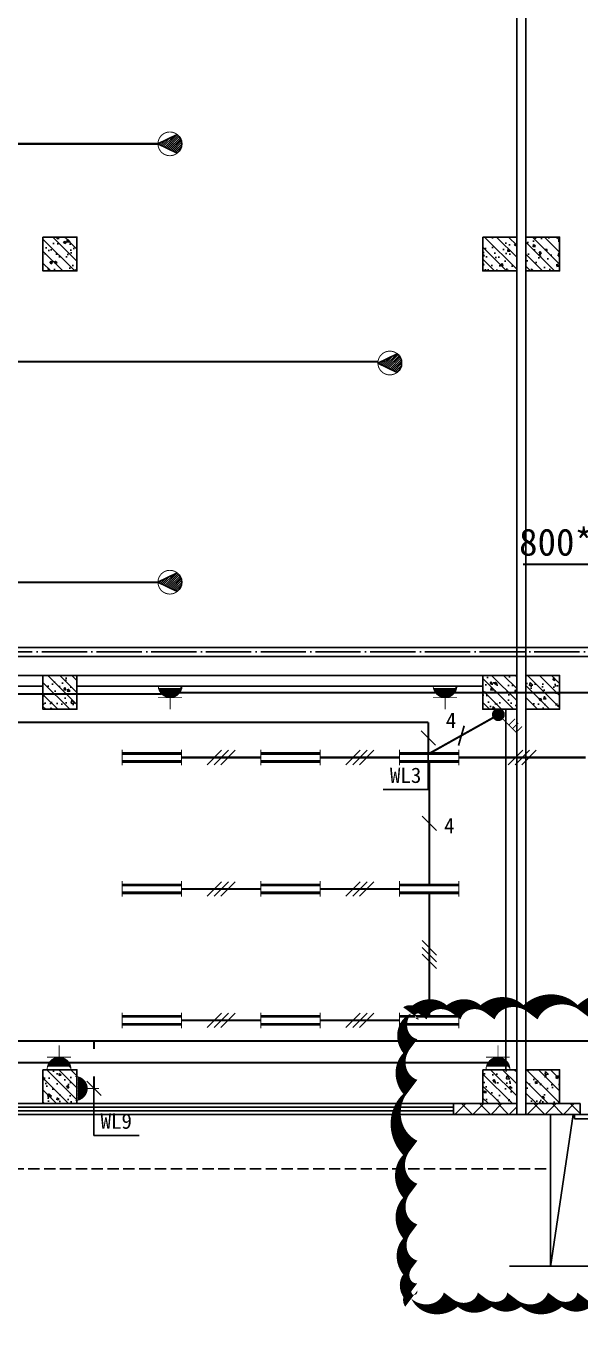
# Model space of a CAD drawing. Header units: millimetres. Extents: x -633009578 to 5705885, y -633235091 to 2571734.
# Drawn here: x 2833770 to 2846020, y 2055357 to 2084081 of the extents above; entities that cross this region are included whole.
import ezdxf

# ---------------------------------------------------------------- set-up
doc = ezdxf.new("R2010")
doc.units = ezdxf.units.MM
doc.header["$LTSCALE"] = 1000
doc.header["$MEASUREMENT"] = 0
doc.linetypes.add('DASH', pattern=[0.35, 0.25, -0.1])
doc.linetypes.add('DOTE', pattern=[2.4200000000000004, 2, -0.2, 0.02, -0.2])
doc.layers.get('0').update_dxf_attribs({"color": 9})
for name, color, linetype in [('3T_WOOD', 21, 'Continuous'), ('A-COLUM(柱)', 255, 'Continuous'), ('A-DI-S(箭头)', 76, 'Continuous'), ('A-DOOR(门）', 4, 'Continuous'), ('A-F-AREA(计算)', 5, 'Continuous'), ('A-FLOR(看线)', 8, 'Continuous'), ('A-HATH(填充)', 8, 'Continuous'), ('A-ST-O(室外)', 54, 'Continuous'), ('A-STAR(楼梯)', 51, 'Continuous'), ('A-WALL(墙)', 255, 'Continuous'), ('A-WINDOW（窗）', 4, 'Continuous'), ('DIM_MODI', 6, 'Continuous'), ('WALL', 9, 'Continuous'), ('电-强电平面-标注', 3, 'Continuous'), ('电-强电平面-线缆', 3, 'Continuous'), ('电-桥架', 4, 'Continuous'), ('设备-插座', 3, 'Continuous'), ('设备-照明', 3, 'Continuous'), ('设备-箱柜', 3, 'Continuous')]:
    doc.layers.add(name, color=color, linetype=linetype)
doc.styles.add('ELEC-DIM', font='simhei.ttf')
doc.styles.add('IDQSTYLE', font='simhei.ttf', dxfattribs={"width": 0.707, "bigfont": 'hztxt.shx'})
pattern_1 = [(45, (-1310357.920547368, -13.22285339003429), (-200.0002033111466, 200.0002033111467), []), (135, (-1310357.920547368, -13.22285339003429), (-200.0002033111467, -200.0002033111466), [])]

# ---------------------------------------------------------------- blocks, each defined once
blk = doc.blocks.new('$DorLib2D$00000126')
at = {"color": 0, "linetype": 'Continuous'}
for p, q in [((-0.5319999999956053, 0.5), (-0.5319999999956053, 0.900000000000091)), ((0.5320000000047003, 0.900000000000091), (0.5320000000047003, 0.5000000000002274))]:
    blk.add_line(p, q, dxfattribs=at)
at = {"color": 0, "linetype": 'DASH'}
for p, q in [((-0.5319999999956053, 0.900000000000091), (0.5320000000047003, 0.900000000000091)), ((-0.5319999999956053, 0.5), (0.5320000000047003, 0.5000000000002274))]:
    blk.add_line(p, q, dxfattribs=at)
blk = doc.blocks.new('_FZH')
h = blk.add_hatch()
h.set_pattern_fill('钢筋混凝土', color=256, scale=0.1, style=0)
h.set_pattern_definition([(45, (0, 0), (-0.1767766952966369, 0.1767766952966369), []), (50, (0, 0), (0.7172601826007535, -0.06275213498259512), [0.07500000000000001, -0.8250000000000001]), (355, (0, 0), (-0.138751333613, 0.7521921337000119), [0.06, -0.66]), (100.4514, (0.05977168000000001, -0.00522934), (0.5785093817140216, 0.6894395420609536), [0.06374019, -0.701142112]), (46.1842, (0, 0.2), (1.067241048625645, -0.1655190143290181), [0.1125, -1.2375]), (96.6356, (0.088936745, 0.186206693), (0.9346627055487033, 0.9741178709004418), [0.095610288, -1.051713]), (351.1842, (0, 0.2), (0.9346619451336272, 0.9741186009253247), [0.09000000000000001, -0.9900000000000001]), (21, (0.1, 0.15), (0.5969070521184617, -0.4026188906653388), [0.07500000000000001, -0.8250000000000001]), (326, (0.1, 0.15), (0.2433153319215824, 0.7251500450468529), [0.06, -0.66]), (71.4514, (0.149742233, 0.116448394), (0.84022262858149, 0.3225304967099524), [0.06374019, -0.701142112]), (37.50000000000001, (0, 0), (0.01215985531729062, 0.3328938538313115), [0, -0.652, 0, -0.67, 0, -0.6625000000000001]), (7.499999999999999, (0, 0), (0.2630695374421486, 0.3944117118823603), [0, -0.382, 0, -0.637, 0, -0.2525]), (-32.5, (-0.223, 0), (0.533822436172409, -0.02255487173437976), [0, -0.25, 0, -0.78, 0, -1.035]), (-42.5, (-0.323, 0), (0.5831861693423862, 0.1001049823323177), [0, -0.325, 0, -0.518, 0, -0.735])])
h.paths.add_polyline_path([(-0.5, -0.5), (0.5, -0.5), (0.5, 0.5), (-0.5, 0.5)])
blk.add_lwpolyline([(-0.5, -0.5), (0.5, -0.5), (0.5, 0.5), (-0.5, 0.5)], close=True)
blk = doc.blocks.new('$TCHSYS$WIN2D')
for p, q in [((-0.5, 0.5), (0.5, 0.5)), ((-0.5, 0.5), (-0.4999999999999999, -0.5)), ((0.5, 0.1666666666666666), (-0.5, 0.1666666666666666)), ((0.5, -0.1666666666666667), (-0.5, -0.1666666666666667)), ((-0.4999999999999999, -0.5), (0.5, -0.5))]:
    blk.add_line(p, q)
blk = doc.blocks.new('9-29-1')
at = {"layer": 'A-HATH(填充)'}
h = blk.add_hatch(dxfattribs=at)
h.set_pattern_fill('多孔材料', color=256, scale=100, style=0)
h.set_pattern_definition(pattern_1)
h.paths.add_polyline_path([(1188740.598288357, 1382257.113137866), (1187340.59828859, 1382257.11313787), (1187340.59828859, 1382017.113137872), (1188740.598288357, 1382017.113137866)])
h = blk.add_hatch(dxfattribs=at)
h.set_pattern_fill('多孔材料', color=256, scale=100, style=0)
h.set_pattern_definition(pattern_1)
h.paths.add_polyline_path([(1188940.598288341, 1382017.113137866), (1190140.59828859, 1382017.113137871), (1190140.598288589, 1382257.113137868), (1188940.598288341, 1382257.113137866)])
at = {"layer": 'A-DI-S(箭头)'}
blk.add_lwpolyline([(1195569.291236554, 1378658.655568023), (1192357.091815336, 1378658.655568023), (1192166.007442346, 1378133.655568023), (1191980.864112603, 1379183.655568023), (1191794.591815336, 1378658.655568023), (1188582.392394118, 1378658.655568023)], dxfattribs=at)
at = {"layer": 'A-F-AREA(计算)'}
blk.add_lwpolyline([(1121700.598288358, 1518097.113137865), (1255980.598288358, 1518097.113137865), (1255980.598288358, 1382017.113137865), (1121700.598288358, 1382017.113137865)], close=True, dxfattribs=at)
at = {"layer": 'A-FLOR(看线)'}
for points in [[(1188740.598288339, 1449957.113138453), (1188740.598288339, 1383007.113137866)], [(1188940.598288341, 1383007.113137866), (1188940.598288341, 1449957.113138453)]]:
    blk.add_lwpolyline(points, dxfattribs=at)
at = {"layer": 'A-ST-O(室外)', "linetype": 'DASH'}
blk.add_lwpolyline([(1121940.598288341, 1380817.113137878), (1189490.598729082, 1380817.113137878)], dxfattribs=at)
at = {"layer": 'A-STAR(楼梯)'}
for points in [[(1189490.599526601, 1378643.966357321), (1189490.598288696, 1382017.113137865)], [(1189990.598288696, 1382017.113137875), (1189490.599526601, 1378643.966357321)]]:
    blk.add_lwpolyline(points, dxfattribs=at)
at = {"layer": 'A-WALL(墙)'}
for p, q in [((1178265.598287918, 1391732.113137919), (1173315.598288081, 1391732.113137871)), ((1187990.598288357, 1391732.113137866), (1179015.598288569, 1391732.113137847)), ((1173315.598288081, 1391492.113137821), (1178265.598287918, 1391492.113137871)), ((1187990.598288357, 1391492.113137866), (1179015.598288569, 1391492.113137899)), ((1188500.598288522, 1383007.113138146), (1188500.598288387, 1390982.113138146)), ((1188740.598288522, 1383007.113138146), (1188740.59828837, 1390982.113138146))]:
    blk.add_line(p, q, dxfattribs=at)
at = {"layer": 'DIM_MODI'}
blk.add_lwpolyline([(1191571.770748, 1384254.520483391, 0, 450, 0.5), (1190221.770748, 1384254.520483391, 0, 450, 0.5), (1189021.770748, 1384254.520483391, 0, 450, 0.5), (1188071.770748, 1384254.520483391, 0, 450, 0.5), (1187321.770748, 1384254.520483391, 0, 450, 0.5), (1186571.770748, 1384254.520483391, 0, 450, 0.5), (1186410.0129125, 1384254.520483391, 0, 450, 0.5), (1186410.0129125, 1383504.520483391, 0, 450, 0.5), (1186410.0129125, 1382604.520483391, 0, 450, 0.5), (1186410.0129125, 1381254.520483391, 0, 450, 0.5), (1186410.0129125, 1380304.520483391, 0, 450, 0.5), (1186410.0129125, 1379404.520483391, 0, 450, 0.5), (1186410.0129125, 1378604.520483391, 0, 450, 0.5), (1186410.0129125, 1378104.520483391, 0, 450, 0.5), (1186410.0129125, 1377941.727426694, 0, 450, 0.5), (1187310.0129125, 1377941.727426694, 0, 450, 0.5), (1188060.0129125, 1377941.727426694, 0, 450, 0.5), (1188710.0129125, 1377941.727426694, 0, 450, 0.5), (1189610.0129125, 1377941.727426694, 0, 450, 0.5), (1190260.0129125, 1377941.727426694, 0, 450, 0.5), (1191610.0129125, 1377941.727426694, 0, 450, 0.5)], format="xyseb", dxfattribs=at)
at = {"layer": 'WALL'}
for p, q in [((1188740.598288357, 1382257.113137866), (1187340.59828859, 1382257.11313787)), ((1187340.59828859, 1382257.11313787), (1187340.59828859, 1382017.113137872)), ((1188740.598288357, 1382017.113137866), (1188740.598288357, 1382257.113137866)), ((1190140.598288589, 1382257.113137868), (1188940.598288341, 1382257.113137866)), ((1188940.598288341, 1382257.113137866), (1188940.598288341, 1382017.113137866)), ((1190140.59828859, 1382017.113137871), (1190140.598288589, 1382257.113137868)), ((1187340.59828859, 1382017.113137872), (1188740.598288357, 1382017.113137866)), ((1188940.598288341, 1382017.113137866), (1190140.59828859, 1382017.113137871))]:
    blk.add_line(p, q, dxfattribs=at)
at = {"layer": 'A-COLUM(柱)', "xscale": 750, "yscale": 750, "zscale": 750, "rotation": 270}
for p in [(1178640.598288357, 1401057.113137866), (1188365.598288357, 1401057.113137866), (1189315.598288357, 1401057.113137866), (1178640.598288357, 1391357.113137866), (1188365.598288357, 1391357.113137866), (1189315.598288357, 1391357.113137866), (1178640.598288357, 1382632.113137866), (1188365.598288357, 1382632.113137866), (1189315.598288357, 1382632.113137866)]:
    blk.add_blockref('_FZH', p, dxfattribs=at)
at = {"layer": 'A-DOOR(门）', "extrusion": (0, 0, -1), "xscale": -3900, "yscale": 240, "zscale": 3900, "rotation": 180.0000000000016}
blk.add_blockref('$DorLib2D$00000126', (-1192090.598288591, 1382137.113137866), dxfattribs=at)
at = {"layer": 'A-WINDOW（窗）', "extrusion": (0, 0, -1), "xscale": 40000, "yscale": 240, "zscale": 40000}
blk.add_blockref('$TCHSYS$WIN2D', (-1167340.59828836, 1382137.113137866), dxfattribs=at)
blk = doc.blocks.new('HC000067')
at = {"color": 0, "linetype": 'Continuous'}
for points, const_width in [([(6.25, 0.8328412808464349), (-6.250000000000057, 0.8328412808464349)], 0.6), ([(-6.250000000000057, 1.65), (-6.250000000000057, -1.650000000000057)], 0.2), ([(6.25, 1.65), (6.25, -1.650000000000057)], 0.2), ([(6.25, -0.8328412808464352), (-6.250000000000057, -0.8328412808464352)], 0.6)]:
    blk.add_lwpolyline(points, dxfattribs=dict(at, const_width=const_width))
at = {"color": 0, "style": 'IDQSTYLE', "width": 0.7}
blk.add_attdef('PSFHATT', (8.25, -1.650000000000057), '', height=2.5, dxfattribs=at)
blk = doc.blocks.new('*X164')
at = {"color": 0, "linetype": 'Continuous'}
for p, q in [((159.595646846908, 156.7672197221619), (159.6233466819307, 156.7949195571846)), ((159.6640079704214, 156.5527381332005), (159.9061893944054, 156.7949195571846)), ((159.747532531186, 156.3534199814905), (160.18903210688, 156.7949195571846)), ((159.8446775338837, 156.1677222717137), (160.4718748193546, 156.7949195571846)), ((159.9544025265515, 155.9946045519069), (160.7547175318292, 156.7949195571846)), ((160.0760273856543, 155.833386698535), (161.0375602443038, 156.7949195571846)), ((160.2091522122192, 155.6836688126253), (161.3204029567785, 156.7949195571846)), ((160.3536147760518, 155.5452886639833), (161.6032456692531, 156.7949195571846)), ((160.5094741859558, 155.4183053614127), (161.8860883817277, 156.7949195571846)), ((160.6770167777584, 155.3030052407406), (162.1689310942023, 156.7949195571846)), ((160.8567856433337, 155.1999313938414), (162.451773806677, 156.7949195571846)), ((161.0496413096342, 155.1099443476672), (162.7346165191516, 156.7949195571846)), ((161.2568708631404, 155.0343311886988), (163.0174592316262, 156.7949195571846)), ((161.4803825063601, 154.9750001194438), (163.3003019441008, 156.7949195571846)), ((161.7230685552892, 154.9348434558983), (163.5831446565754, 156.7949195571846)), ((161.9895441276247, 154.9184763157592), (163.86598736905, 156.7949195571846)), ((162.2878715788766, 154.9339610545365), (164.4937876543064, 157.1398771299663)), ((162.6346011340941, 154.9978478972794), (164.4299008115636, 156.7931475747489)), ((163.0778250055067, 155.1582290562173), (164.2695196526256, 156.3499237033363))]:
    blk.add_line(p, q, dxfattribs=at)
blk = doc.blocks.new('HC000134')
at = {"color": 0, "linetype": 'Continuous', "const_width": 0.2}
blk.add_lwpolyline([(-2.5, 5, 0.198912367379654), (-1.767766952966213, 3.232233047033674, 0.1989123673796558), (-4.592273826913179e-16, 2.5, 0.1989123673796559), (1.767766952966213, 3.232233047033674, 0.1989123673796541), (2.5, 4.999999999999999)], format="xyb", dxfattribs=at)
for points in [[(-2.421006983541702, 4.37652170395188), (2.421006983541702, 4.37652170395188)], [(-2.549372027147456, 2.476391871554483), (2.483025305961291, 2.476391871554483)], [(0, 2.5), (0, 0)]]:
    blk.add_lwpolyline(points, dxfattribs=at)
at = {"color": 0, "linetype": 'Continuous'}
blk.add_blockref('*X164', (-162.0093508556101, -152.4183978532327), dxfattribs=at)
at = {"color": 0, "style": 'IDQSTYLE', "width": 0.7}
blk.add_attdef('PSFHATT', (4.500000010000001, 0), '', height=2.5, dxfattribs=at)
blk = doc.blocks.new('*X155')
at = {"color": 0, "linetype": 'Continuous'}
for p, q in [((261.9988066744281, 135.850956910748), (263.2375091559566, 137.0896593922765)), ((262.0234026256783, 135.5927101495236), (263.4957559171792, 137.0650634410244)), ((262.0463461952987, 136.1813391440932), (262.9071269225657, 137.0421198713602)), ((262.0884022348038, 135.3748670461744), (263.7135990205094, 137.00006383188)), ((262.1829592200917, 135.1865813189878), (263.9018847477136, 136.9055068466096)), ((262.3023466942452, 135.0231260806666), (264.0653399860179, 136.7861193724393)), ((262.4446987243758, 134.8826353983226), (264.205830668362, 136.6437673423088)), ((262.6100901587723, 134.7651841202445), (264.3232819464568, 136.478375907929)), ((262.8005700291263, 134.6728212781239), (264.4156447885779, 136.2878960375755)), ((263.0211904412342, 134.6105989777572), (264.4778670889456, 136.0672756254685)), ((263.2836307586351, 134.5901965826834), (264.4982694840214, 135.8048353080697)), ((263.6234742990336, 134.6471974106073), (264.4412686561033, 135.464991767677))]:
    blk.add_line(p, q, dxfattribs=at)
blk = doc.blocks.new('HC000111')
at = {"color": 0, "linetype": 'Continuous', "const_width": 0.2}
for points in [[(0.8838834764831975, 2.133883476483163), (3.750000000000091, 5), (5.000000000000091, 3.75)], [(2.221789122165297, 3.388795923702901), (3.514416944097014, 2.132759994237858)], [(2.898879886034229, 4.275409520972289), (4.191507707965946, 3.019373591507303)]]:
    blk.add_lwpolyline(points, dxfattribs=at)
blk.add_lwpolyline([(0.8838834764833108, 0.3661165235168934, 0.1989123673796338), (1.250000000000034, 1.250000000000057, 0.1989123673796269), (0.8838834764832544, 2.13388347648322, 0.1989123673796352), (9.12880881998035e-14, 2.5, 0.1989123673796539), (-0.8838834764830719, 2.13388347648322, 0.1989123673796721), (-1.249999999999966, 1.250000000000057, 0.1989123673796564), (-0.8838834764831855, 0.3661165235168368, 0.198912367379673), (9.087175456556906e-14, 0, 0.198912367379652)], format="xyb", close=True, dxfattribs=at)
at = {"color": 0, "linetype": 'Continuous'}
blk.add_blockref('*X155', (-263.2487560761181, -134.5897099905746), dxfattribs=at)
at = {"color": 0, "style": 'IDQSTYLE', "width": 0.7}
blk.add_attdef('PSFHATT', (7.000000000000091, -1e-08), '', height=2.5, dxfattribs=at)
blk = doc.blocks.new('HC000127')
at = {"color": 0, "linetype": 'Continuous'}
for p, q in [((-2.394925552313452, 4.28283084360757), (-2.301234691969285, 4.37652170395188)), ((-2.321819471781509, 4.073094211665051), (-2.018391979494709, 4.37652170395188)), ((-2.234077361864593, 3.877993609107307), (-1.735549267019906, 4.37652170395188)), ((-2.133071322147771, 3.696156936349553), (-1.45270655454533, 4.37652170395188)), ((-2.019722391649111, 3.526663154373495), (-1.169863842070754, 4.37652170395188)), ((-1.89462033080963, 3.3689225027384), (-0.8870211295961781, 4.37652170395188)), ((-1.75809067461546, 3.222609446457881), (-0.6041784171216023, 4.37652170395188)), ((-1.610228640033711, 3.087628768565168), (-0.3213357046467991, 4.37652170395188)), ((-1.450908635363021, 2.964106060761054), (-0.03849299217222324, 4.37652170395188)), ((-1.279771678729958, 2.852400304919513), (0.2443497203023526, 4.37652170395188)), ((-1.096187659196403, 2.753141611978464), (0.5271924327769284, 4.37652170395188)), ((-0.8991825738169155, 2.667303984883461), (0.8100351452515042, 4.37652170395188)), ((-0.6873090270223656, 2.596334819203292), (1.092877857726307, 4.37652170395188)), ((-0.4584132462771322, 2.542387887474007), (1.375720570200883, 4.37652170395188)), ((-0.209190882280609, 2.508767538995784), (1.658563282675459, 4.37652170395188)), ((0.06574902768079482, 2.500864736482612), (1.941405995150035, 4.37652170395188)), ((0.3761933590246826, 2.528466355351895), (2.224248707624611, 4.376521703951852)), ((0.7437720382852149, 2.613202322137766), (2.386797677867207, 4.256227961719787)), ((1.246104544721902, 2.832692116099963), (2.167307883900094, 3.753895455278013))]:
    blk.add_line(p, q, dxfattribs=at)
at = {"color": 0, "linetype": 'Continuous', "const_width": 0.2}
blk.add_lwpolyline([(-2.5, 5, 0.198912367379654), (-1.767766952966213, 3.232233047033674, 0.1989123673796558), (-4.592273826913179e-16, 2.5, 0.1989123673796559), (1.767766952966213, 3.232233047033674, 0.1989123673796541), (2.5, 4.999999999999999)], format="xyb", dxfattribs=at)
for points in [[(-2.421006983541474, 4.37652170395188), (2.421006983541474, 4.37652170395188)], [(0, 2.5), (0, 0)]]:
    blk.add_lwpolyline(points, dxfattribs=at)
at = {"color": 0, "style": 'IDQSTYLE', "width": 0.7}
blk.add_attdef('PSFHATT', (4.500000010000001, 0), '', height=2.5, dxfattribs=at)
blk = doc.blocks.new('*X108')
at = {"color": 0}
for p, q in [((136.3734191454286, 111.3418390914248), (137.4151954540143, 112.3836154000105)), ((136.6588468341124, 111.2030027113966), (138.2412793032861, 112.7854351805704)), ((136.9442745227961, 111.0641663313685), (139.0673631525579, 113.1872549611303)), ((137.2297022114799, 110.9253299513403), (139.8744412620303, 113.5700690018908)), ((137.5151299001637, 110.7864935713122), (140.0984677542244, 113.3698314253729)), ((137.8005575888474, 110.647657191284), (140.296945436022, 113.1440450384586)), ((138.0859852775312, 110.5088208112558), (140.4692639236895, 112.8920994574141)), ((138.371412966215, 110.3699844312277), (140.613526567314, 112.6120980323267)), ((138.6568406548987, 110.2311480511995), (140.7260447237948, 112.3003521200956)), ((136.0879914567448, 111.480675471453), (136.5891116047425, 111.9817956194506)), ((138.9422683435825, 110.0923116711714), (140.8001002526411, 111.9501435802299)), ((139.2276960322663, 109.9534752911432), (140.8226944263358, 111.5484736852127)), ((139.51312372095, 109.814638911115), (140.7634411569734, 111.0649563471384)), ((139.7985514096338, 109.6758025310869), (140.4970677059702, 110.3743188274233))]:
    blk.add_line(p, q, dxfattribs=at)
blk = doc.blocks.new('HC000092')
at = {"color": 0}
for p, q in [((-2.500000000000142, -1.989519660128281e-13), (1.543345329370851, 1.966744821857574)), ((-2.500000000000142, 1.989519660128281e-13), (1.543345329370851, -1.966744821857574))]:
    blk.add_line(p, q, dxfattribs=at)
at = {"color": 0, "linetype": 'Continuous', "const_width": 0.2}
blk.add_lwpolyline([(-1.7677669529659, -1.767766952965502, 0.1989123673796719), (-1.431228860470851e-13, -2.499999999999062, 0.1989123673796543), (1.767766952965616, -1.767766952965502, 0.1989123673796617), (2.499999999999858, 9.379164112033322e-13, 0.1989123673796613), (1.767766952965616, 1.767766952967264, 0.198912367379653), (-1.416224044503017e-13, 2.500000000000938, 0.1989123673796648), (-1.767766952965899, 1.767766952967265, 0.1989123673796613), (-2.500000000000142, 9.381115404892809e-13, 0.1989123673796762)], format="xyb", close=True, dxfattribs=at)
at = {"color": 0}
blk.add_arc((0, 0), 2.499999999999059, 308.1220102505408, 51.8779897494594, dxfattribs=at)
blk.add_blockref('*X108', (-138.3234359480451, -111.609359304874), dxfattribs=at)
at = {"color": 0, "style": 'IDQSTYLE', "width": 0.7}
blk.add_attdef('PSFHATT', (4.500000009999858, -2.500000009999062), '', height=2.5, dxfattribs=at)

msp = doc.modelspace()

# ---------------------------------------------------------------- linework, layer by layer
at = {"layer": '电-强电平面-标注'}
for p, q in [((2842506.900974233, 2068486.099025766), (2842825.099025767, 2068167.900974233)), ((2843455.072851345, 2068594.726361255), (2843333.279821163, 2068161.521493093)), ((2842666, 2068327), (2842666, 2067184.5)), ((2838095.759724215, 2068052.784385115), (2837777.56167268, 2067734.586333583)), ((2838245.759724215, 2068052.784385115), (2837927.56167268, 2067734.586333583)), ((2838395.759724215, 2068052.784385115), (2838077.56167268, 2067734.586333583)), ((2841162.426390881, 2068052.784385115), (2840844.228339346, 2067734.586333583)), ((2841312.426390881, 2068052.784385115), (2840994.228339346, 2067734.586333583)), ((2841462.426390881, 2068052.784385115), (2841144.228339346, 2067734.586333583)), ((2844752.843057554, 2068052.784385125), (2844434.64500602, 2067734.586333592)), ((2844902.843057554, 2068052.784385125), (2844584.64500602, 2067734.586333592)), ((2845052.843057554, 2068052.784385125), (2844734.64500602, 2067734.586333592)), ((2842666, 2067184.5), (2841671.06329114, 2067184.5)), ((2842845.759724254, 2066280.419666916), (2842527.561672719, 2066598.617718449)), ((2838095.759724215, 2065144.451051782), (2837777.56167268, 2064826.253000249)), ((2838245.759724215, 2065144.451051782), (2837927.56167268, 2064826.253000249)), ((2838395.759724215, 2065144.451051782), (2838077.56167268, 2064826.253000249)), ((2841162.426390881, 2065144.451051782), (2840844.228339346, 2064826.253000249)), ((2841312.426390881, 2065144.451051782), (2840994.228339346, 2064826.253000249)), ((2841462.426390881, 2065144.451051782), (2841144.228339346, 2064826.253000249)), ((2842845.759724254, 2063522.086333582), (2842527.561672721, 2063840.284385116)), ((2842845.759724254, 2063372.086333582), (2842527.561672721, 2063690.284385116)), ((2842845.759724254, 2063222.086333582), (2842527.561672721, 2063540.284385116)), ((2838095.759724215, 2062236.117718449), (2837777.56167268, 2061917.919666916)), ((2838245.759724215, 2062236.117718449), (2837927.56167268, 2061917.919666916)), ((2838395.759724215, 2062236.117718449), (2838077.56167268, 2061917.919666916)), ((2841162.426390881, 2062236.117718449), (2840844.228339346, 2061917.919666916)), ((2841312.426390881, 2062236.117718449), (2840994.228339346, 2061917.919666916)), ((2841462.426390881, 2062236.117718449), (2841144.228339346, 2061917.919666916)), ((2835114.400974233, 2060728.599025766), (2835432.599025767, 2060410.400974233)), ((2835273.5, 2060569.5), (2835273.5, 2059530.5)), ((2835273.5, 2059530.5), (2836272.234177215, 2059530.5))]:
    msp.add_line(p, q, dxfattribs=at)
at = {"layer": '电-强电平面-线缆', "color": 1, "linetype": 'Continuous', "const_width": 45}
for points in [[(2827507.594031787, 2081472.852026001), (2836688.644031787, 2081472.852026001)], [(2832355.864706771, 2076652.933666051), (2841552.873356802, 2076652.933666051)], [(2827507.594031787, 2071772.852026001), (2836688.644031787, 2071772.852026001)], [(2837170.627301624, 2069328.925606416), (2842823.260762362, 2069328.925606416)], [(2843248.727301624, 2069328.925606416), (2848202.760762362, 2069328.925606416)], [(2831496.609562054, 2069297.236495939), (2836772.378501931, 2069297.236495939)], [(2842686.660698473, 2067981.133693847), (2844101.691974035, 2068775.114160501)], [(2827012.5, 2068670), (2842666, 2068670)], [(2842666, 2067981.133693847), (2842666, 2068670)], [(2837209.577365113, 2067893.685359349), (2838963.74403178, 2067893.685359349)], [(2840276.24403178, 2067893.685359349), (2842030.410698447, 2067893.685359349)], [(2843342.910698473, 2067893.685359358), (2846144.5773651, 2067893.685359358)], [(2842686.660698486, 2067806.23702486), (2842686.660698486, 2065072.800360505)], [(2837209.577365113, 2064985.352026016), (2838963.74403178, 2064985.352026016)], [(2840276.24403178, 2064985.352026016), (2842030.410698447, 2064985.352026016)], [(2842686.660698486, 2064897.903691527), (2842686.660698486, 2062164.467027171)], [(2837209.577365113, 2062077.018692682), (2838963.74403178, 2062077.018692682)], [(2840276.24403178, 2062077.018692682), (2842030.410698447, 2062077.018692682)], [(2797482.5, 2061618), (2851016, 2061618)], [(2835273.5, 2061441.642748714), (2835273.5, 2061618)], [(2825077.214384925, 2061141.642748714), (2834282.285615075, 2061141.642748714)], [(2834721.714384925, 2061141.642748714), (2843986.385615075, 2061141.642748714)], [(2835273.5, 2060569.5), (2835273.5, 2060841.642748714)]]:
    msp.add_lwpolyline(points, dxfattribs=at)
at = {"layer": '电-桥架', "color": 5, "linetype": 'DOTE', "ltscale": 0.5}
msp.add_line((2855689.341615262, 2070230.708745795), (2788656.546965487, 2070230.708503793), dxfattribs=at)
at = {"layer": '电-桥架', "ltscale": 0.5}
msp.add_lwpolyline([(2788656.546965126, 2070330.708503793), (2855689.341614899, 2070330.708745795), (2855689.341615622, 2070130.708745795), (2788656.546965849, 2070130.708503793)], close=True, dxfattribs=at)
at = {"layer": '设备-箱柜', "color": 6}
msp.add_lwpolyline([(2851559.838532726, 2070209.334693986, 15, 15, 0), (2851559.838532726, 2072165.016813472, 15, 15, 0), (2851559.838532726, 2072165.016813472, 45, 45, 0), (2844760.752735509, 2072165.016813472, 45, 45, 0)], format="xyseb", dxfattribs=at)

# ---------------------------------------------------------------- block references
at = {"layer": '3T_WOOD'}
msp.add_blockref('9-29-1', (1655879.395743424, 677977.51603476), dxfattribs=at)
at = {"layer": '设备-插座', "xscale": 105, "yscale": 105, "zscale": 105}
for p in [(2836957.994031993, 2068957.852026001), (2843035.994031993, 2068957.852026001)]:
    msp.add_blockref('HC000134', p, dxfattribs=at)
at = {"layer": '设备-插座', "yscale": 105, "zscale": 105}
for name, p, xscale, rotation in [('HC000134', (2834502, 2061522.852026016), -105, 180), ('HC000134', (2844206, 2061522.852026016), -105, 180), ('HC000127', (2835386.50000003, 2060569.5), 105, 90)]:
    msp.add_blockref(name, p, dxfattribs=dict(at, xscale=xscale, rotation=rotation))
at = {"layer": '设备-照明', "xscale": 105, "yscale": 105, "zscale": 105}
for name, p in [('HC000092', (2836951.244031787, 2081472.852026001)), ('HC000092', (2841813.744031787, 2076622.852026001)), ('HC000092', (2836951.244031787, 2071772.852026001)), ('HC000067', (2836553.3273651, 2067893.685359358)), ('HC000067', (2839619.994031787, 2067893.685359358)), ('HC000067', (2842686.660698473, 2067893.685359358)), ('HC000067', (2836553.3273651, 2064985.352026015)), ('HC000067', (2839619.994031787, 2064985.352026015)), ('HC000067', (2842686.660698473, 2064985.352026015)), ('HC000067', (2836553.3273651, 2062077.018692672)), ('HC000067', (2839619.994031787, 2062077.018692672)), ('HC000067', (2842686.660698473, 2062077.018692672))]:
    msp.add_blockref(name, p, dxfattribs=at)
at = {"layer": '设备-照明', "xscale": -105, "yscale": 105, "zscale": 105, "rotation": 180}
msp.add_blockref('HC000111', (2844214.855246518, 2068972.852026016), dxfattribs=at)

# ---------------------------------------------------------------- texts
at = {"layer": '电-强电平面-标注', "style": 'ELEC-DIM'}
for s, p in [('4', (2843052.455926534, 2068545.566704636)), ('WL3', (2841817.265822784, 2067330.702531646)), ('4', (2843015.141711146, 2066214.518692685)), ('WL9', (2835419.702531645, 2059676.702531646))]:
    msp.add_text(s, height=339.8734177215189, dxfattribs=at).set_placement(p)
at = {"layer": '设备-箱柜', "color": 6, "style": 'ELEC-DIM'}
msp.add_text('800*200 金属桥架', height=600, dxfattribs=at).set_placement((2844672.850482137, 2072359.72071836))

doc.saveas('drawing.dxf')
